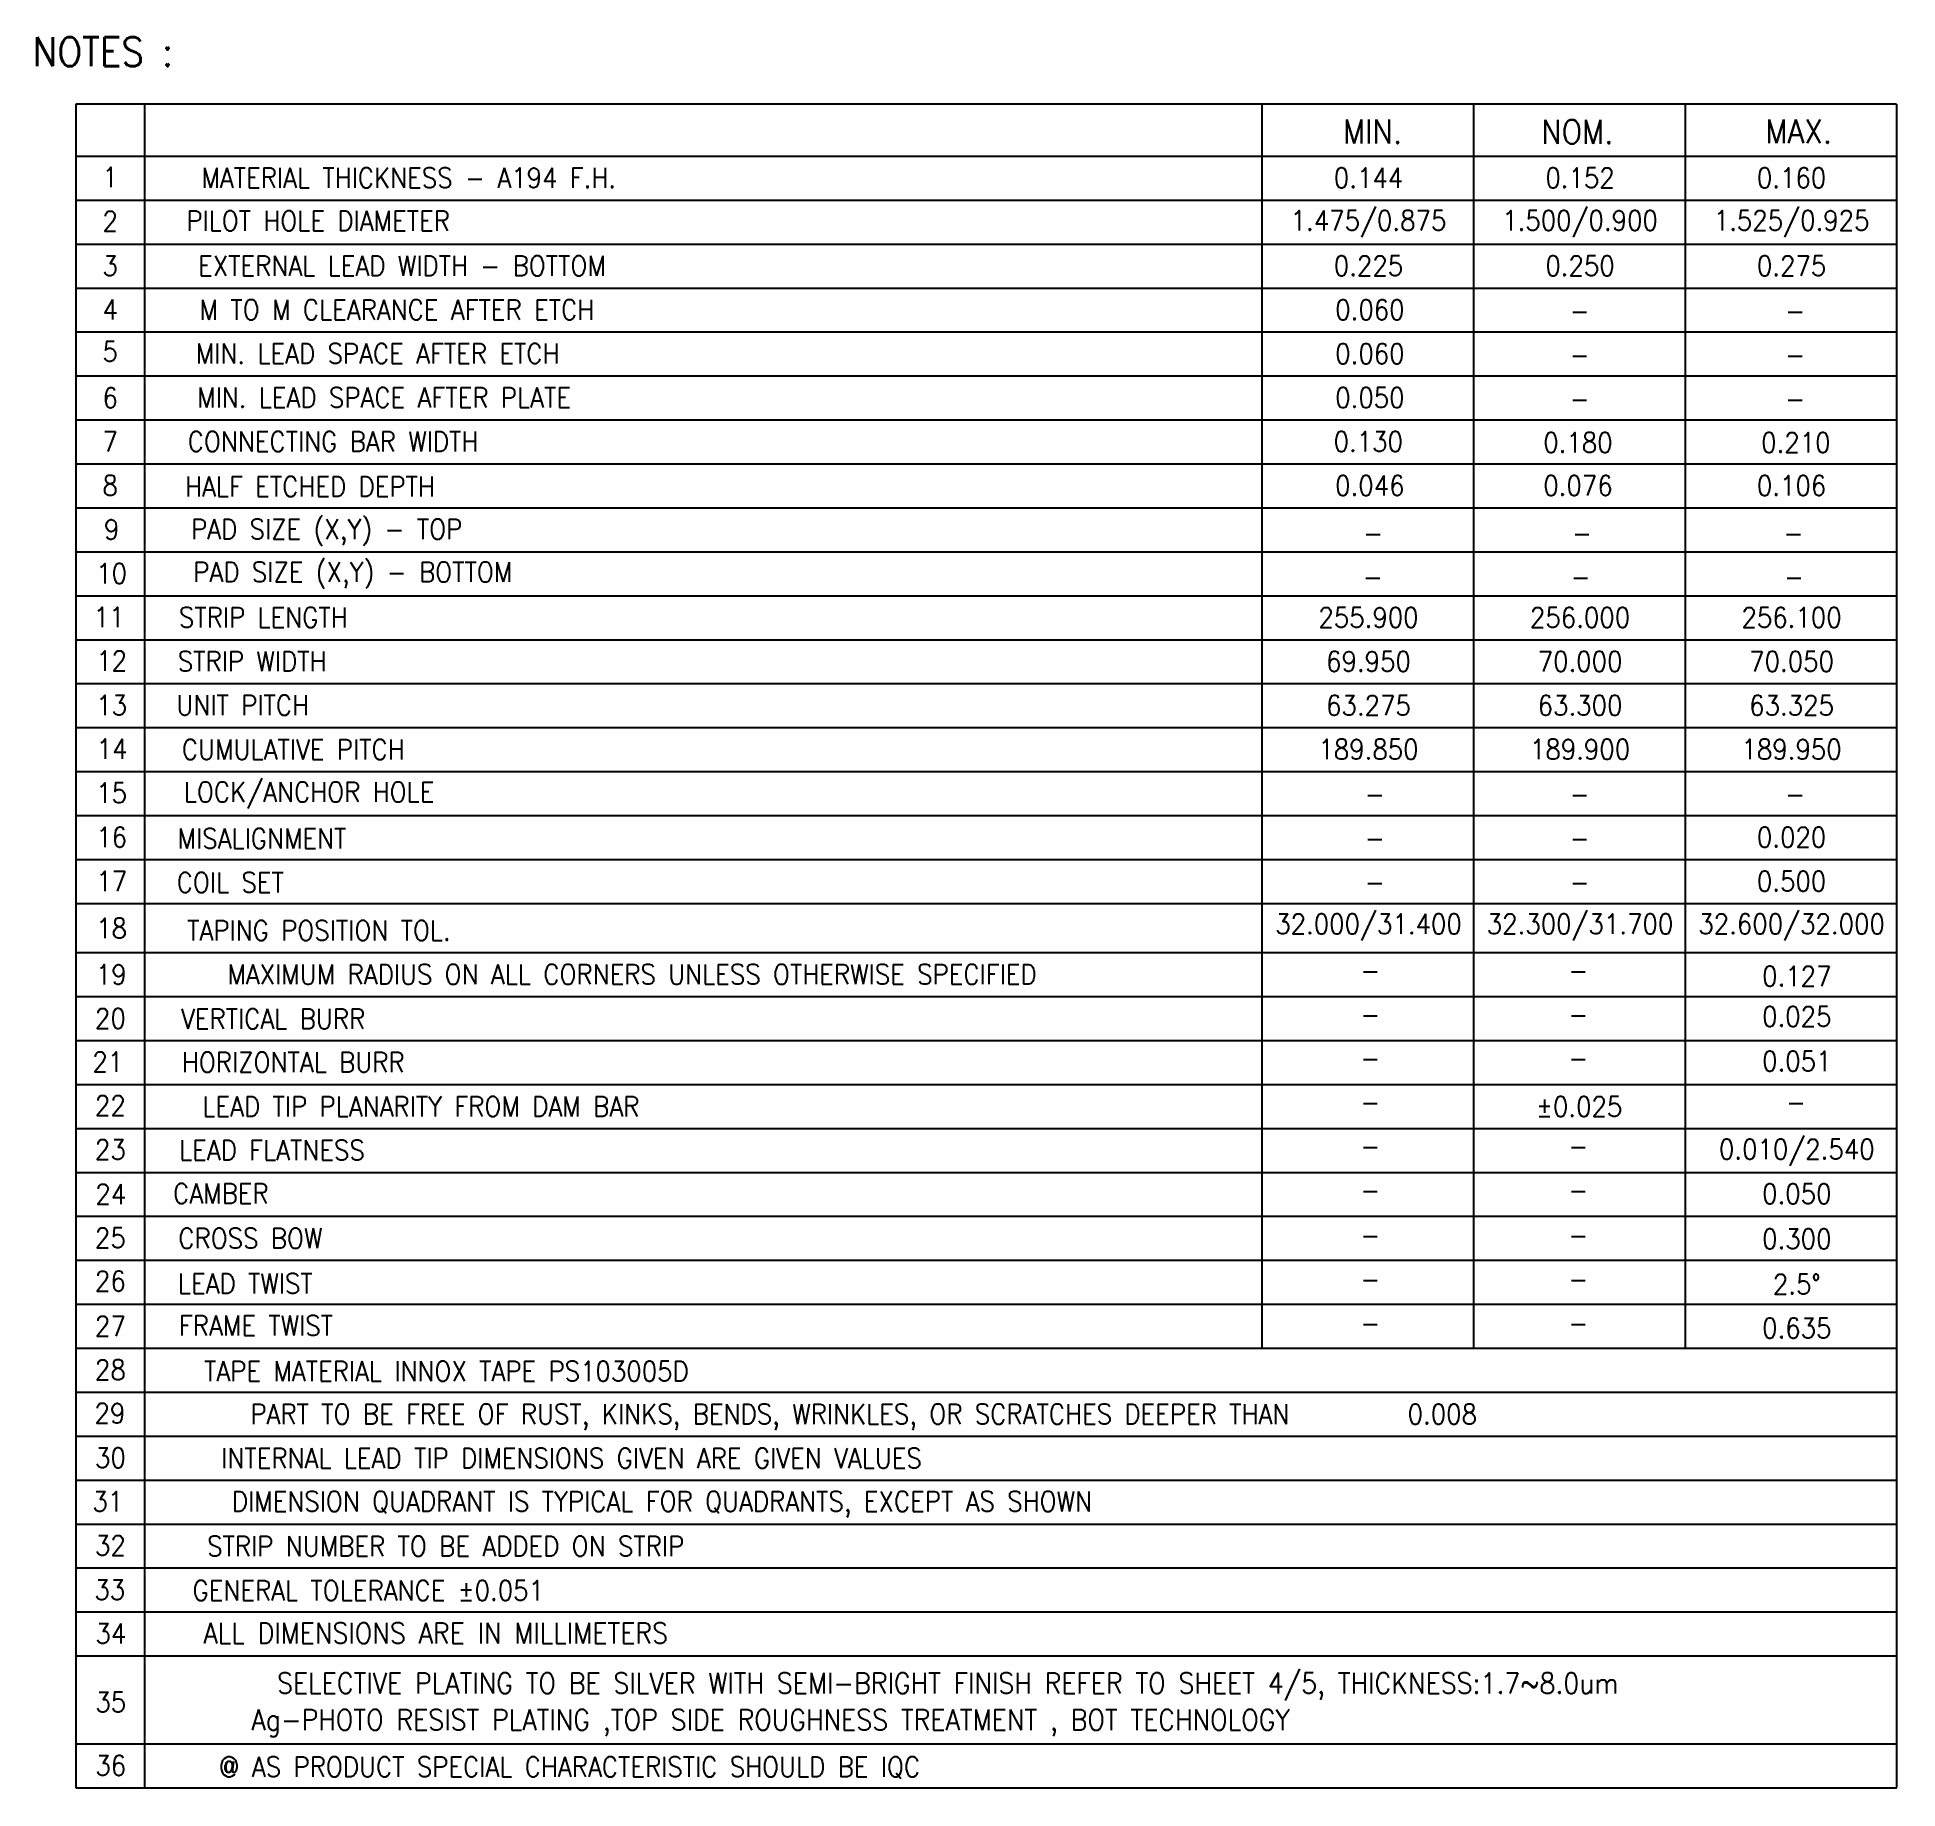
# Model space of a CAD drawing. Extents: x 9.47 to 14.89, y -2.93 to 2.18.
import ezdxf
from ezdxf.enums import TextEntityAlignment as Align

# ---------------------------------------------------------------- set-up
doc = ezdxf.new("R2010")
doc.units = 0
doc.header["$LTSCALE"] = 0.5
doc.layers.add('NOTES', color=7, linetype='Continuous')
doc.styles.add('ROMANS', font='romans.shx')

msp = doc.modelspace()

# ---------------------------------------------------------------- linework, layer by layer
at = {"layer": 'NOTES', "color": 7}
msp.add_line((9.578, 1.9885), (9.578, -2.9246), dxfattribs=at)
at = {"layer": 'NOTES', "color": 3}
for p, q in [((9.7794, -2.9246), (9.7794, 1.9885)), ((9.578, 1.8364), (14.891, 1.8364)), ((9.578, 1.7081), (14.891, 1.7081)), ((9.578, 1.5799), (14.891, 1.5799)), ((9.578, 1.4516), (14.891, 1.4516)), ((9.578, 1.3233), (14.891, 1.3233)), ((9.578, 1.1951), (14.891, 1.1951)), ((9.578, 1.0668), (14.891, 1.0668)), ((9.578, 0.9386), (14.891, 0.9386)), ((9.578, 0.8103), (14.891, 0.8103)), ((9.578, 0.682), (14.891, 0.682)), ((9.578, 0.5538), (14.891, 0.5538)), ((9.578, 0.4255), (14.891, 0.4255)), ((9.578, 0.2972), (14.891, 0.2972)), ((9.578, 0.169), (14.891, 0.169)), ((9.578, 0.0407), (14.891, 0.0407)), ((9.578, -0.0876), (14.891, -0.0876)), ((9.578, -0.2158), (14.891, -0.2158)), ((9.578, -0.3441), (14.891, -0.3441)), ((9.578, -0.4875), (14.891, -0.4875)), ((9.578, -0.6158), (14.891, -0.6158)), ((9.578, -0.744), (14.891, -0.744)), ((9.578, -0.8723), (14.891, -0.8723)), ((9.578, -1.0006), (14.891, -1.0006)), ((9.578, -1.1288), (14.891, -1.1288)), ((9.578, -1.2571), (14.891, -1.2571)), ((9.578, -1.3854), (14.891, -1.3854)), ((9.578, -1.5136), (14.891, -1.5136)), ((9.578, -1.6419), (14.891, -1.6419)), ((9.578, -1.7702), (14.891, -1.7702)), ((9.578, -1.8984), (14.891, -1.8984)), ((9.578, -2.0267), (14.891, -2.0267)), ((9.578, -2.155), (14.891, -2.155)), ((9.578, -2.2832), (14.891, -2.2832)), ((9.578, -2.4115), (14.891, -2.4115)), ((9.578, -2.5398), (14.891, -2.5398)), ((9.578, -2.7963), (14.891, -2.7963))]:
    msp.add_line(p, q, dxfattribs=at)
at = {"layer": 'NOTES'}
msp.add_line((9.578, -2.9246), (14.891, -2.9246), dxfattribs=at)
at = {"layer": 'NOTES', "color": 7, "const_width": 0.00583}
for points in [[(9.578, 1.9885), (14.891, 1.9885)], [(13.0394, -0.3441), (13.0394, 1.9885)], [(13.6566, -0.3441), (13.6566, 1.9885)], [(14.2738, -0.3441), (14.2738, 1.9885)], [(14.891, -2.9246), (14.891, 1.9885)], [(13.0394, -1.6419), (13.0394, -0.3449)], [(13.6566, -1.6419), (13.6566, -0.3449)], [(14.2738, -1.6419), (14.2738, -0.3449)]]:
    msp.add_lwpolyline(points, dxfattribs=at)

# ---------------------------------------------------------------- texts
at = {"layer": 'NOTES', "color": 7, "style": 'ROMANS', "width": 0.9}
for s, height, p in [('NOTES :', 0.08496, (9.6571, 2.141)), ('MIN.', 0.06996, (13.3617, 1.9081)), ('NOM.', 0.06996, (13.9592, 1.9075)), ('MAX.', 0.06996, (14.605, 1.9088))]:
    msp.add_text(s, height=height, dxfattribs=at).set_placement(p, align=Align.MIDDLE)
at = {"layer": 'NOTES', "color": 3, "style": 'ROMANS', "width": 0.9}
for s, height, p in [('1', 0.0583, (9.6783, 1.7746)), ('0.144', 0.0583, (13.3497, 1.7731)), ('0.152', 0.0583, (13.9669, 1.7731)), ('0.160', 0.0583, (14.5841, 1.7731)), ('1.475/0.875', 0.058302, (13.3497, 1.6448)), ('1.500/0.900', 0.058302, (13.9669, 1.6448)), ('1.525/0.925', 0.058302, (14.5841, 1.6448)), ('2', 0.0583, (9.6783, 1.6464)), ('PILOT HOLE DIAMETER', 0.058302, (10.2848, 1.6477)), ('3', 0.0583, (9.6783, 1.5166)), ('EXTERNAL LEAD WIDTH - BOTTOM', 0.058302, (10.5297, 1.5167)), ('0.250', 0.0583, (13.9669, 1.5165)), ('4', 0.0583, (9.6783, 1.3889)), ('M TO M CLEARANCE AFTER ETCH', 0.058302, (10.5147, 1.3884)), ('0.060', 0.0583, (13.3538, 1.3883)), ('-', 0.0583, (13.9657, 1.3855)), ('-', 0.0583, (14.5943, 1.3855)), ('5', 0.0583, (9.6783, 1.2664)), ('MIN. LEAD SPACE AFTER ETCH', 0.058302, (10.4585, 1.2602)), ('0.060', 0.0583, (13.3538, 1.26)), ('-', 0.0583, (13.9657, 1.2573)), ('-', 0.0583, (14.5943, 1.2573)), ('6', 0.0583, (9.6783, 1.1314)), ('MIN. LEAD SPACE AFTER PLATE', 0.058302, (10.4772, 1.1319)), ('0.050', 0.0583, (13.3538, 1.1317)), ('-', 0.0583, (13.9657, 1.129)), ('-', 0.0583, (14.5943, 1.129)), ('7', 0.0583, (9.6783, 1.0041)), ('CONNECTING BAR WIDTH', 0.058302, (10.3285, 1.0036)), ('0.130', 0.0583, (13.3491, 1.0035)), ('0.180', 0.0583, (13.9608, 1.0007)), ('0.210', 0.0583, (14.5967, 1.0007)), ('8', 0.0583, (9.6783, 0.8758)), ('HALF ETCHED DEPTH', 0.058302, (10.2611, 0.8721)), ('0.046', 0.0583, (13.3537, 0.8752)), ('0.076', 0.0583, (13.961, 0.8752)), ('0.106', 0.0583, (14.5841, 0.8752)), ('9', 0.0583, (9.6826, 0.7472)), ('PAD SIZE (X,Y) - TOP', 0.058302, (10.3098, 0.7438)), ('-', 0.0583, (13.3635, 0.737)), ('-', 0.0583, (13.9726, 0.737)), ('-', 0.0583, (14.5898, 0.737)), ('PAD SIZE (X,Y) - BOTTOM', 0.058302, (10.386, 0.6188)), ('10', 0.0583, (9.6826, 0.6189)), ('-', 0.0583, (13.3622, 0.6087)), ('-', 0.0583, (13.9686, 0.6087)), ('-', 0.0583, (14.5913, 0.6087)), ('11', 0.0583, (9.6751, 0.4914)), ('STRIP LENGTH', 0.058302, (10.1249, 0.4906)), ('255.900', 0.0583, (13.3497, 0.4904)), ('256.000', 0.0583, (13.9669, 0.4904)), ('256.100', 0.0583, (14.5841, 0.4904)), ('12', 0.0583, (9.6826, 0.3638)), ('STRIP WIDTH', 0.058302, (10.0924, 0.3623)), ('69.950', 0.0583, (13.3497, 0.3622)), ('70.000', 0.0583, (13.9669, 0.3622)), ('70.050', 0.0583, (14.5841, 0.3622)), ('13', 0.0583, (9.6826, 0.2341)), ('UNIT PITCH', 0.0583, (10.0649, 0.2341)), ('63.275', 0.0583, (13.3497, 0.2339)), ('63.300', 0.0583, (13.9669, 0.2339)), ('63.325', 0.0583, (14.5841, 0.2339)), ('14', 0.0583, (9.6839, 0.1066)), ('CUMULATIVE PITCH', 0.058302, (10.2124, 0.1053)), ('189.850', 0.0583, (13.3497, 0.1056)), ('189.900', 0.0583, (13.9669, 0.1056)), ('189.950', 0.0583, (14.5841, 0.1056)), ('15', 0.0583, (9.6826, -0.0218)), ('LOCK/ANCHOR HOLE', 0.058302, (10.2586, -0.0231)), ('-', 0.0583, (13.3679, -0.0254)), ('-', 0.0583, (13.9657, -0.0254)), ('-', 0.0583, (14.5943, -0.0254)), ('16', 0.0583, (9.6826, -0.1508)), ('MISALIGNMENT', 0.058302, (10.1211, -0.1548)), ('-', 0.0583, (13.3679, -0.1536)), ('-', 0.0583, (13.9657, -0.1536)), ('0.020', 0.0583, (14.5841, -0.1509)), ('17', 0.0583, (9.6826, -0.2791)), ('COIL SET', 0.0583, (10.0287, -0.2828)), ('0.500', 0.0583, (14.5841, -0.2792)), ('-', 0.0583, (13.3679, -0.2819)), ('-', 0.0583, (13.9657, -0.2819)), ('32.000/31.400', 0.058302, (13.3497, -0.4082)), ('32.300/31.700', 0.058302, (13.9669, -0.4082)), ('32.600/32.000', 0.058302, (14.5841, -0.4082)), ('18', 0.0583, (9.6826, -0.4165)), ('TAPING POSITION TOL.', 0.058302, (10.2873, -0.4228)), ('19', 0.0583, (9.6814, -0.5514)), ('MAXIMUM RADIUS ON ALL CORNERS UNLESS OTHERWISE SPECIFIED', 0.058302, (11.2006, -0.551)), ('-', 0.0583, (13.355, -0.5392)), ('-', 0.0583, (13.962, -0.5392)), ('20', 0.0583, (9.6789, -0.6797)), ('0.025', 0.0583, (14.5993, -0.674)), ('VERTICAL BURR', 0.058302, (10.1536, -0.6807)), ('-', 0.0583, (13.355, -0.6675)), ('-', 0.0583, (13.962, -0.6675)), ('21', 0.0583, (9.6714, -0.8065)), ('HORIZONTAL BURR', 0.058302, (10.2124, -0.8076)), ('-', 0.0583, (13.355, -0.7957)), ('-', 0.0583, (13.962, -0.7957)), ('0.051', 0.0583, (14.5993, -0.804)), ('22', 0.0583, (9.6789, -0.9341)), ('LEAD TIP PLANARITY FROM DAM BAR', 0.058302, (10.5846, -0.9363)), ('-', 0.0583, (13.355, -0.924)), ('-', 0.0583, (14.597, -0.924)), ('0.010/2.540', 0.058302, (14.5993, -1.0654)), ('23', 0.0583, (9.6789, -1.0624)), ('LEAD FLATNESS', 0.058302, (10.1502, -1.064)), ('-', 0.0583, (13.355, -1.0523)), ('-', 0.0583, (13.962, -1.0523)), ('24', 0.0583, (9.6801, -1.1921)), ('CAMBER', 0.0583, (10.0012, -1.1903)), ('-', 0.0583, (13.355, -1.1805)), ('-', 0.0583, (13.962, -1.1805)), ('0.050', 0.0583, (14.5993, -1.1912)), ('25', 0.0583, (9.6789, -1.3199)), ('CROSS BOW', 0.0583, (10.0874, -1.3212)), ('0.300', 0.0583, (14.5993, -1.3229)), ('-', 0.0583, (13.355, -1.3115)), ('-', 0.0583, (13.962, -1.3115)), ('26', 0.0583, (9.6789, -1.4459)), ('LEAD TWIST', 0.0583, (10.0725, -1.4534)), ('-', 0.0583, (13.355, -1.4398)), ('-', 0.0583, (13.962, -1.4398)), ('2.5%%d', 0.0583, (14.5993, -1.4552)), ('27', 0.0583, (9.6789, -1.5773)), ('FRAME TWIST', 0.058302, (10.1037, -1.5761)), ('-', 0.0583, (13.355, -1.5681)), ('-', 0.0583, (13.962, -1.5681)), ('0.635', 0.0583, (14.5993, -1.583)), ('28', 0.0583, (9.6789, -1.7047)), ('29', 0.0583, (9.6776, -1.8319)), ('PART TO BE FREE OF RUST, KINKS, BENDS, WRINKLES, OR SCRATCHES DEEPER THAN', 0.058302, (11.6028, -1.8428)), ('0.008', 0.0583, (13.5651, -1.8341)), ('30', 0.0583, (9.6789, -1.9615)), ('INTERNAL LEAD TIP DIMENSIONS GIVEN ARE GIVEN VALUES', 0.058302, (11.0244, -1.9627)), ('31', 0.0583, (9.6714, -2.0891)), ('DIMENSION QUADRANT IS TYPICAL FOR QUADRANTS, EXCEPT AS SHOWN', 0.058302, (11.2881, -2.0977)), ('32', 0.0583, (9.6789, -2.2175)), ('STRIP NUMBER TO BE ADDED ON STRIP', 0.058302, (10.6571, -2.2196)), ('33', 0.0583, (9.6772, -2.3465)), ('GENERAL TOLERANCE %%P0.051', 0.058302, (10.4312, -2.3486)), ('34', 0.0583, (9.6801, -2.4745)), ('ALL DIMENSIONS ARE IN MILLIMETERS', 0.060288, (10.6279, -2.4731)), ('35', 0.0583, (9.6801, -2.6743)), ('36', 0.0583, (9.6801, -2.8593))]:
    msp.add_text(s, height=height, dxfattribs=at).set_placement(p, align=Align.MIDDLE)
at = {"layer": 'NOTES', "color": 1, "style": 'ROMANS', "width": 0.9}
for s, height, p in [('MATERIAL THICKNESS - A194 F.H. ', 0.058302, (10.5672, 1.7732)), ('0.225', 0.0583, (13.3497, 1.5165)), ('0.275', 0.0583, (14.5841, 1.5165)), ('0.127', 0.0583, (14.5993, -0.5563)), ('%%P0.025', 0.0583, (13.9643, -0.9369)), ('TAPE MATERIAL INNOX TAPE PS103005D ', 0.058302, (10.6771, -1.7089)), ('SELECTIVE PLATING TO BE SILVER WITH SEMI-BRIGHT FINISH REFER TO SHEET 4/5, THICKNESS:1.7~8.0um  ', 0.060288, (12.1591, -2.6236)), ('Ag-PHOTO RESIST PLATING ,TOP SIDE ROUGHNESS TREATMENT , BOT TECHNOLOGY ', 0.060288, (11.6237, -2.7359)), ('@ AS PRODUCT SPECIAL CHARACTERISTIC SHOULD BE IQC', 0.058302, (11.0182, -2.866))]:
    msp.add_text(s, height=height, dxfattribs=at).set_placement(p, align=Align.MIDDLE)

doc.saveas('drawing.dxf')
